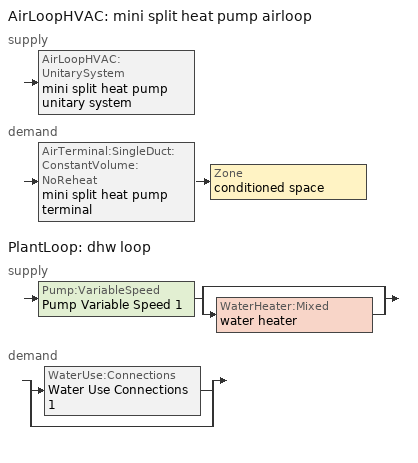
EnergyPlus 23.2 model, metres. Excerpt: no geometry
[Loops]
AirLoopHVAC 'mini split heat pump airloop'
 supply: AirLoopHVAC:UnitarySystem 'mini split heat pump unitary system'
 demand: AirTerminal:SingleDuct:ConstantVolume:NoReheat 'mini split heat pump terminal' > Zone 'conditioned space'
PlantLoop 'dhw loop'
 supply: Pump:VariableSpeed 'Pump Variable Speed 1' > split
  | bypass
  | WaterHeater:Mixed 'water heater'
 demand: split
  | WaterUse:Connections 'Water Use Connections 1'
  | bypass
[ZoneControl:Thermostat]
conditioned space Thermostat: Zone or ZoneList=conditioned space; Control Type Schedule=conditioned space Thermostat Schedule; Control 1=conditioned space temperature setpoint; Temperature Difference Between Cutout And Setpoint {deltaC}=0
[ThermostatSetpoint:DualSetpoint]
conditioned space temperature setpoint: Heating Setpoint Temperature Schedule=heating setpoint; Cooling Setpoint Temperature Schedule=cooling setpoint
[ZoneHVAC:Baseboard:Convective:Electric]
electric baseboard: Availability Schedule=Always On Discrete; Heating Design Capacity {W}=5297.55; Efficiency=1
[AirTerminal:SingleDuct:ConstantVolume:NoReheat]
mini split heat pump terminal: Availability Schedule=Always On Discrete; Maximum Air Flow Rate {m3/s}=0.221343
[Zone equipment]
conditioned space: electric baseboard, mini split heat pump terminal
[AirLoopHVAC]
mini split heat pump airloop: Design Supply Air Flow Rate {m3/s}=0.221343; Design Return Air Flow Fraction of Supply Air Flow=1
[Sizing:System]
mini split heat pump airloop: Type of Load to Size On=Sensible; Design Outdoor Air Flow Rate {m3/s}=Autosize; Central Heating Maximum System Air Flow Ratio=0.3; Preheat Design Temperature {C}=7; Preheat Design Humidity Ratio {kgWater/kgDryAir}=0.008; Precool Design Temperature {C}=12.8; Precool Design Humidity Ratio {kgWater/kgDryAir}=0.008; Central Cooling Design Supply Air Temperature {C}=12.8; Central Heating Design Supply Air Temperature {C}=16.7; Type of Zone Sum to Use=NonCoincident; 100% Outdoor Air in Cooling=Yes; 100% Outdoor Air in Heating=Yes; Central Cooling Design Supply Air Humidity Ratio {kgWater/kgDryAir}=0.0085; Central Heating Design Supply Air Humidity Ratio {kgWater/kgDryAir}=0.008; Cooling Supply Air Flow Rate Method=DesignDay; Cooling Supply Air Flow Rate {m3/s}=0; Cooling Supply Air Flow Rate Per Floor Area {m3/s-m2}=0.00996765; Cooling Fraction of Autosized Cooling Supply Air Flow Rate=1; Cooling Supply Air Flow Rate Per Unit Cooling Capacity {m3/s-W}=3.94755e-05; Heating Supply Air Flow Rate Method=DesignDay; Heating Supply Air Flow Rate {m3/s}=0; Heating Supply Air Flow Rate Per Floor Area {m3/s-m2}=0.00996765; Heating Fraction of Autosized Heating Supply Air Flow Rate=1; Heating Fraction of Autosized Cooling Supply Air Flow Rate=1; Heating Supply Air Flow Rate Per Unit Heating Capacity {m3/s-W}=3.15882e-05; System Outdoor Air Method=ZoneSum; Zone Maximum Outdoor Air Fraction=1; Cooling Design Capacity Method=CoolingDesignCapacity; Cooling Design Capacity {W}=Autosize; Cooling Design Capacity Per Floor Area {W/m2}=234.7; Fraction of Autosized Cooling Design Capacity=1; Heating Design Capacity Method=HeatingDesignCapacity; Heating Design Capacity {W}=Autosize; Heating Design Capacity Per Floor Area {W/m2}=157; Fraction of Autosized Heating Design Capacity=1; Central Cooling Capacity Control Method=OnOff; Occupant Diversity=Autosize
[AirLoopHVAC:UnitarySystem]
mini split heat pump unitary system: Control Type=Load; Controlling Zone or Thermostat Location=conditioned space; Dehumidification Control Type=None; Availability Schedule=Always On Discrete; Supply Fan=mini split heat pump supply fan; Fan Placement=BlowThrough; Supply Air Fan Operating Mode Schedule=mini split heat pump auto fan schedule; Heating Coil=mini split heat pump htg coil; DX Heating Coil Sizing Ratio=1; Cooling Coil=mini split heat pump clg coil; Use DOAS DX Cooling Coil=No; Minimum Supply Air Temperature {C}=2; Latent Load Control=SensibleOnlyLoadControl; Cooling Supply Air Flow Rate Method=SupplyAirFlowRate; Cooling Supply Air Flow Rate {m3/s}=0.221343; Heating Supply Air Flow Rate Method=SupplyAirFlowRate; Heating Supply Air Flow Rate {m3/s}=0.221343; No Load Supply Air Flow Rate Method=SupplyAirFlowRate; No Load Supply Air Flow Rate {m3/s}=0; Maximum Supply Air Temperature {C}=48.8889; Maximum Outdoor Dry-Bulb Temperature for Supplemental Heater Operation {C}=21; Ancillary On-Cycle Electric Power {W}=0; Ancillary Off-Cycle Electric Power {W}=0; Design Specification Multispeed Object=Unitary System Performance Multispeed 1
[Fan:SystemModel]
mini split heat pump supply fan: Availability Schedule=Always On Discrete; Design Maximum Air Flow Rate {m3/s}=0.27259; Speed Control Method=Discrete; Electric Power Minimum Flow Rate Fraction=0.2; Design Pressure Rise {Pa}=111.241; Motor Efficiency=1; Motor In Air Stream Fraction=1; Design Electric Power Consumption {W}=Autosize; Design Power Sizing Method=TotalEfficiencyAndPressure; Electric Power Per Unit Flow Rate {W/(m3/s)}=840; Electric Power Per Unit Flow Rate Per Unit Pressure {W/((m3/s)-Pa)}=1.66667; Fan Total Efficiency=0.75; Motor Loss Radiative Fraction=0; Number of Speeds=4; Speed Flow Fraction 1=0.20706; Speed Electric Power Fraction 1=0.00888; Speed Flow Fraction 2=0.252; Speed Electric Power Fraction 2=0.016; Speed Flow Fraction 3=0.812; Speed Electric Power Fraction 3=0.53539; Speed Flow Fraction 4=1; Speed Electric Power Fraction 4=1
[Coil:Heating:DX:MultiSpeed]
mini split heat pump htg coil: Availability Schedule=Always On Discrete; Minimum Outdoor Dry-Bulb Temperature for Compressor Operation {C}=-28.8889; Crankcase Heater Capacity {W}=50; Maximum Outdoor Dry-Bulb Temperature for Crankcase Heater Operation {C}=10; Defrost Energy Input Ratio Function of Temperature Curve=Defrosteir; Maximum Outdoor Dry-Bulb Temperature for Defrost Operation {C}=4.44444; Defrost Strategy=ReverseCycle; Defrost Control=Timed; Defrost Time Period Fraction=0.058333; Resistive Defrost Heater Capacity {W}=AutoSize; Apply Part Load Fraction to Speeds Greater than 1=No; Fuel Type=Electricity; Region number for Calculating HSPF=4; Number of Speeds=2; Speed Gross Rated Heating Capacity 1 {W}=1280.25; Speed Gross Rated Heating COP 1 {W/W}=4.66975; Speed Rated Air Flow Rate 1 {m3/s}=0.0687564; Speed Rated Supply Air Fan Power Per Volume Flow Rate 2017 1 {W/(m3/s)}=773.3; Speed Rated Supply Air Fan Power Per Volume Flow Rate 2023 1 {W/(m3/s)}=934.4; Speed Heating Capacity Function of Temperature Curve Name 1=Heat-CAP-fT1; Speed Heating Capacity Function of Flow Fraction Curve Name 1=Heat-CAP-fFF1; Speed Energy Input Ratio Function of Temperature Curve Name 1=Heat-EIR-fT1; Speed Energy Input Ratio Function of Flow Fraction Curve Name 1=Heat-EIR-fFF1; Speed Part Load Fraction Correlation Curve Name 1=Heat-PLF-fPLR1; Speed Rated Waste Heat Fraction of Power Input 1=0.2; Speed Waste Heat Function of Temperature Curve Name 1=ConstantBiquadratic 1; Speed Gross Rated Heating Capacity 2 {W}=5042.44; Speed Gross Rated Heating COP 2 {W/W}=3.45598; Speed Rated Air Flow Rate 2 {m3/s}=0.272842; Speed Rated Supply Air Fan Power Per Volume Flow Rate 2017 2 {W/(m3/s)}=773.3; Speed Rated Supply Air Fan Power Per Volume Flow Rate 2023 2 {W/(m3/s)}=934.4; Speed Heating Capacity Function of Temperature Curve Name 2=Heat-CAP-fT2; Speed Heating Capacity Function of Flow Fraction Curve Name 2=Heat-CAP-fFF2; Speed Energy Input Ratio Function of Temperature Curve Name 2=Heat-EIR-fT2; Speed Energy Input Ratio Function of Flow Fraction Curve Name 2=Heat-EIR-fFF2; Speed Part Load Fraction Correlation Curve Name 2=Heat-PLF-fPLR2; Speed Rated Waste Heat Fraction of Power Input 2=0.2; Speed Waste Heat Function of Temperature Curve Name 2=ConstantBiquadratic 1
[Coil:Cooling:DX:MultiSpeed]
mini split heat pump clg coil: Availability Schedule=Always On Discrete; Condenser Type=AirCooled; Minimum Outdoor Dry-Bulb Temperature for Compressor Operation {C}=-25; Apply Part Load Fraction to Speeds Greater than 1=No; Apply Latent Degradation to Speeds Greater than 1=No; Crankcase Heater Capacity {W}=50; Maximum Outdoor Dry-Bulb Temperature for Crankcase Heater Operation {C}=10; Basin Heater Capacity {W/K}=0; Basin Heater Setpoint Temperature {C}=2; Fuel Type=Electricity; Number of Speeds=2; Speed Gross Rated Total Cooling Capacity 1 {W}=1052.84; Speed Gross Rated Sensible Heat Ratio 1=0.805933; Speed Gross Rated Cooling COP 1 {W/W}=5.24797; Speed Rated Air Flow Rate 1 {m3/s}=0.0564953; Speed Rated Evaporator Fan Power Per Volume Flow Rate 2017 1 {W/(m3/s)}=773.3; Speed Rated Evaporator Fan Power Per Volume Flow Rate 2023 1 {W/(m3/s)}=934.4; Speed Total Cooling Capacity Function of Temperature Curve Name 1=Cool-CAP-fT1; Speed Total Cooling Capacity Function of Flow Fraction Curve Name 1=Cool-CAP-fFF1; Speed Energy Input Ratio Function of Temperature Curve Name 1=Cool-EIR-fT1; Speed Energy Input Ratio Function of Flow Fraction Curve Name 1=Cool-EIR-fFF1; Speed Part Load Fraction Correlation Curve Name 1=Cool-PLF-fPLR1; Speed Nominal Time for Condensate Removal to Begin 1 {s}=1000; Speed Ratio of Initial Moisture Evaporation Rate and Steady State Latent Capacity 1=1.5; Speed Maximum Cycling Rate 1 {cycles/hr}=3; Speed Latent Capacity Time Constant 1 {s}=45; Speed Rated Waste Heat Fraction of Power Input 1=0.2; Speed Waste Heat Function of Temperature Curve Name 1=ConstantBiquadratic; Speed Evaporative Condenser Effectiveness 1=0.9; Speed Evaporative Condenser Air Flow Rate 1 {m3/s}=AutoSize; Speed Rated Evaporative Condenser Pump Power Consumption 1 {W}=AutoSize; Speed Gross Rated Total Cooling Capacity 2 {W}=4148.99; Speed Gross Rated Sensible Heat Ratio 2=0.729645; Speed Gross Rated Cooling COP 2 {W/W}=3.61501; Speed Rated Air Flow Rate 2 {m3/s}=0.221548; Speed Rated Evaporator Fan Power Per Volume Flow Rate 2017 2 {W/(m3/s)}=773.3; Speed Rated Evaporator Fan Power Per Volume Flow Rate 2023 2 {W/(m3/s)}=934.4; Speed Total Cooling Capacity Function of Temperature Curve Name 2=Cool-CAP-fT2; Speed Total Cooling Capacity Function of Flow Fraction Curve Name 2=Cool-CAP-fFF2; Speed Energy Input Ratio Function of Temperature Curve Name 2=Cool-EIR-fT2; Speed Energy Input Ratio Function of Flow Fraction Curve Name 2=Cool-EIR-fFF2; Speed Part Load Fraction Correlation Curve Name 2=Cool-PLF-fPLR2; Speed Nominal Time for Condensate Removal to Begin 2 {s}=1000; Speed Ratio of Initial Moisture Evaporation Rate and Steady State Latent Capacity 2=1.5; Speed Maximum Cycling Rate 2 {cycles/hr}=3; Speed Latent Capacity Time Constant 2 {s}=45; Speed Rated Waste Heat Fraction of Power Input 2=0.2; Speed Waste Heat Function of Temperature Curve Name 2=ConstantBiquadratic; Speed Evaporative Condenser Effectiveness 2=0.9; Speed Evaporative Condenser Air Flow Rate 2 {m3/s}=AutoSize; Speed Rated Evaporative Condenser Pump Power Consumption 2 {W}=AutoSize
[UnitarySystemPerformance:Multispeed]
Unitary System Performance Multispeed 1: Number of Speeds for Heating=2; Number of Speeds for Cooling=2; Single Mode Operation=No; No Load Supply Air Flow Rate Ratio=1; Heating Speed Supply Air Flow Ratio 1=0.310346; Cooling Speed Supply Air Flow Ratio 1=0.255002; Heating Speed Supply Air Flow Ratio 2=1.23153; Cooling Speed Supply Air Flow Ratio 2=1
[PlantLoop]
dhw loop: Fluid Type=Water; Plant Equipment Operation Scheme=dhw loop Operation Schemes; Maximum Loop Temperature {C}=100; Minimum Loop Temperature {C}=0; Maximum Loop Flow Rate {m3/s}=0.01; Minimum Loop Flow Rate {m3/s}=0; Plant Loop Volume {m3}=0.003; Load Distribution Scheme=Optimal; Plant Loop Demand Calculation Scheme=SingleSetpoint; Common Pipe Simulation=None
[Sizing:Plant]
dhw loop: Loop Type=Heating; Design Loop Exit Temperature {C}=52.6667; Loop Design Temperature Difference {deltaC}=5.55556; Sizing Option=NonCoincident; Zone Timesteps in Averaging Window=1; Coincident Sizing Factor Mode=None
[Pump:VariableSpeed]
Pump Variable Speed 1: Design Maximum Flow Rate {m3/s}=0.01; Design Pump Head {Pa}=1; Design Power Consumption {W}=0; Motor Efficiency=1; Fraction of Motor Inefficiencies to Fluid Stream=0; Coefficient 1 of the Part Load Performance Curve=0; Coefficient 2 of the Part Load Performance Curve=1; Coefficient 3 of the Part Load Performance Curve=0; Coefficient 4 of the Part Load Performance Curve=0; Design Minimum Flow Rate {m3/s}=0; Pump Control Type=Intermittent; Skin Loss Radiative Fraction=0.5; Design Power Sizing Method=PowerPerFlowPerPressure; Design Electric Power per Unit Flow Rate {W/(m3/s)}=348701.1; Design Shaft Power per Unit Flow Rate per Unit Head {W/((m3/s)-Pa)}=1.28205; Design Minimum Flow Rate Fraction=0
[WaterHeater:Mixed]
water heater: Tank Volume {m3}=0.102206; Setpoint Temperature Schedule=water heater setpoint; Deadband Temperature Difference {deltaC}=2; Maximum Temperature Limit {C}=99; Heater Control Type=Cycle; Heater Maximum Capacity {W}=2499.9; Heater Minimum Capacity {W}=0; Heater Ignition Minimum Flow Rate {m3/s}=0; Heater Ignition Delay {s}=0; Heater Fuel Type=Electricity; Heater Thermal Efficiency=1; Off Cycle Parasitic Fuel Consumption Rate {W}=0; Off Cycle Parasitic Fuel Type=Electricity; Off Cycle Parasitic Heat Fraction to Tank=0; On Cycle Parasitic Fuel Consumption Rate {W}=0; On Cycle Parasitic Fuel Type=Electricity; On Cycle Parasitic Heat Fraction to Tank=0; Ambient Temperature Indicator=Zone; Ambient Temperature Zone=conditioned space; Off Cycle Loss Coefficient to Ambient Temperature {W/K}=1.16351; Off Cycle Loss Fraction to Zone=1; On Cycle Loss Coefficient to Ambient Temperature {W/K}=1.16351; On Cycle Loss Fraction to Zone=1; Use Side Effectiveness=1; Source Side Effectiveness=1; Use Side Design Flow Rate {m3/s}=Autosize; Source Side Design Flow Rate {m3/s}=Autosize; Indirect Water Heating Recovery Time {hr}=1.5; Source Side Flow Control Mode=IndirectHeatPrimarySetpoint
[WaterHeater:Sizing]
water heater: Design Mode=PeakDraw; Time Storage Can Meet Peak Draw {hr}=0.538503; Time for Tank Recovery {hr}=0; Nominal Tank Volume for Autosizing Plant Connections {m3}=1
[SetpointManager:Scheduled]
Setpoint Manager Scheduled 1: Control Variable=Temperature; Schedule=dhw temp
[WaterUse:Connections]
Water Use Connections 1: Drain Water Heat Exchanger Type=None; Drain Water Heat Exchanger Destination=Plant; Water Use Equipment Name 1=dhw fixtures; Water Use Equipment Name 2=dhw distribution waste
[WaterUse:Equipment] Flow Rate Fraction Schedule=hot_water_fixtures; Target Temperature Schedule=mixed water temperature schedule
Name | Peak Flow Rate {m3/s}
dhw fixtures | 1.2728e-05
dhw distribution waste | 4.54612e-06
[PlantEquipmentOperationSchemes]
dhw loop Operation Schemes: Control Scheme Object Type 1=PlantEquipmentOperation:HeatingLoad; Control Scheme Name 1=dhw loop Heating Operation Scheme; Control Scheme Schedule Name 1=Always On Discrete
[PlantEquipmentOperation:HeatingLoad]
dhw loop Heating Operation Scheme: Load Range Lower Limit 1 {W}=0; Load Range Upper Limit 1 {W}=1000000000; Range Equipment List Name 1=dhw loop Heating Equipment List
[PlantEquipmentList]
dhw loop Heating Equipment List: WaterHeater:Mixed, water heater
[EnergyManagementSystem:InternalVariable]
mini_split_heat_pump_airloop_max_sup_fan_mfr: Internal Data Index Key=mini split heat pump supply fan; Internal Data Type=Fan Maximum Mass Flow Rate
[EnergyManagementSystem:Sensor]
Name | Output:Variable or Output:Meter | Output:Variable or Output:Meter Index Key
clg_load_cond | Cooling:EnergyTransfer:Zone:CONDITIONED SPACE
clg_sp_s | Schedule Value | cooling setpoint
cool_season | Schedule Value | cooling season schedule
Energy_Management_System_Sensor_1; Energy_Management_System_Sensor_2 | Site Outdoor Air Drybulb Temperature | Environment
htg_load_cond | Heating:EnergyTransfer:Zone:CONDITIONED SPACE
htg_sp_s | Schedule Value | heating setpoint
mech_vent_bath_fan_0_sch_s | Schedule Value | mech vent bath fan 0 schedule
mech_vent_range_fan_0_sch_s | Schedule Value | mech vent range fan 0 schedule
mini_split_heat_pump_airloop_Fan_RTF_s | Fan Runtime Fraction Speed 1 | mini split heat pump supply fan
mini_split_heat_pump_airloop_Fan_RTF_s_1 | Fan Runtime Fraction Speed 2 | mini split heat pump supply fan
mini_split_heat_pump_airloop_Fan_RTF_s_2 | Fan Runtime Fraction Speed 3 | mini split heat pump supply fan
mini_split_heat_pump_airloop_Fan_RTF_s_3 | Fan Runtime Fraction Speed 4 | mini split heat pump supply fan
mini_split_heat_pump_clg_coil_s | Cooling Coil Total Cooling Energy | mini split heat pump clg coil
mini_split_heat_pump_htg_coil_s | Heating Coil Heating Energy | mini split heat pump htg coil
mini_split_heat_pump_supply_fan_s | Fan Electricity Energy | mini split heat pump supply fan
natural_vent_s | Schedule Value | natural vent schedule
out_pb_s | Site Outdoor Air Barometric Pressure
out_wt_s | Site Outdoor Air Humidity Ratio
site_vw_s | Site Wind Speed
tin_s | Zone Mean Air Temperature | conditioned space
tout_s | Zone Outdoor Air Drybulb Temperature | conditioned space
water_heater_energy | Water Heater Electricity Rate | water heater
water_heater_off_cycle_parasitic | Water Heater Off Cycle Parasitic Electricity Rate | water heater
water_heater_on_cycle_parasitic | Water Heater On Cycle Parasitic Electricity Rate | water heater
win_s | Zone Air Humidity Ratio | conditioned space
zone_clg_unmet_s | Zone Cooling Setpoint Not Met Time | conditioned space
zone_htg_unmet_s | Zone Heating Setpoint Not Met Time | conditioned space
[EnergyManagementSystem:Actuator]
Name | Actuated Component Unique | Actuated Component Type | Actuated Component Control Type
infil_flow_act | infil flow | Zone Infiltration | Air Exchange Flow Rate
mech_vent_house_fan_cfis_act | mech vent house fan cfis | ElectricEquipment | Electricity Rate
mech_vent_house_fan_latent_load_equip_act | mech vent house fan latent load equip | OtherEquipment | Power Level
mech_vent_house_fan_sensible_load_equip_act | mech vent house fan sensible load equip | OtherEquipment | Power Level
mini_split_heat_pump_supply_fan_pressure_rise_act | mini split heat pump supply fan | Fan | Fan Pressure Rise
mini_split_heat_pump_supply_fan_total_efficiency_act | mini split heat pump supply fan | Fan | Fan Total Efficiency
natural_vent_flow_act | natural vent flow | Zone Infiltration | Air Exchange Flow Rate
Sequential_Fraction_Schedule_act | Sequential Fraction Schedule | Schedule:Constant | Schedule Value
water_heater_ec_adj_act | water heater energy adjustment1 | OtherEquipment | Power Level
whole_house_fan_act | whole house fan | ElectricEquipment | Electricity Rate
whole_house_fan_flow_act | whole house fan flow | Zone Infiltration | Air Exchange Flow Rate
[EnergyManagementSystem:Program]
infil_program: Set p_m = 0.14; Set p_s = 0.22; Set s_m = 270; Set s_s = 370; Set z_m = 9.99744; Set z_s = 2.4384; Set f_t = (((s_m/z_m)^p_m)*((z_s/s_s)^p_s)); Set Tdiff = tin_s-tout_s; Set dT = @Abs Tdiff; Set c = 0.0584; Set Cs = 0.0568; Set Cw = 0.1629; Set n = 0.65; Set sft = (f_t*0.5); Set temp1 = ((c*Cw)*((sft*site_vw_s)^(2*n)))^2; Set Qinf = (((c*Cs*(dT^n))^2)+temp1)^0.5; Set Qinf = (@Max Qinf 0); Set mech_vent_house_fan_sensible_load_equip_act = 0.0; Set mech_vent_house_fan_latent_load_equip_act = 0.0; Set OASupInPb = out_pb_s; Set OASupInTemp = tout_s; Set OASupInW = out_wt_s; Set OASupRho = (@RhoAirFnPbTdbW OASupInPb OASupInTemp OASupInW); Set OASupCp = (@CpAirFnW OASupInW); Set OASupInEnth = (@HFnTdbW OASupInTemp OASupInW); Set ZoneTemp = tin_s; Set ZoneW = win_s; Set ZoneCp = (@CpAirFnW ZoneW); Set ZoneAirEnth = (@HFnTdbW ZoneTemp ZoneW); Set mech_vent_house_fan_cfis_act = 0.0; Set QWHV_cfis_sup = 0.0; Set QWHV_cfis_suppl_sup = 0.0; Set QWHV_cfis_suppl_exh = 0.0; Set Qrange = 0; Set Qrange = Qrange + 0.04719 * mech_vent_range_fan_0_sch_s; Set Qbath = 0; Set Qbath = Qbath + 0.0236 * mech_vent_bath_fan_0_sch_s; Set Qdryer = 0; Set QWHV_sup = 0.0; Set QWHV_exh = 0.0; Set Qexhaust = Qrange + Qbath + Qdryer + QWHV_exh + QWHV_cfis_suppl_exh; Set Qsupply = QWHV_sup + QWHV_cfis_sup + QWHV_cfis_suppl_sup; Set Qfan = (@Max Qexhaust Qsupply); If Qfan > 0; Set Qavg = ((Qexhaust + Qsupply) / 2.0); If ((@Abs (Qexhaust - Qavg)) / Qavg) <= 0.1; Set phi = 1; Else; Set phi = (Qinf / (Qinf + Qfan)); EndIf; Set Qinf_adj = phi * Qinf; Else; Set Qinf_adj = Qinf; EndIf; Set infil_flow_act = Qinf_adj; Set Qload = Qfan; Set Effectiveness_Sens = 0.0; Set Effectiveness_Lat = 0.0; Set Fan_MFR = Qload * OASupRho; Set ZoneInEnth = OASupInEnth; Set ZoneInTemp = OASupInTemp; Set FanTotalToCond = Fan_MFR * (ZoneInEnth - ZoneAirEnth); Set FanSensToCond = Fan_MFR * ZoneCp * (ZoneInTemp - ZoneTemp); Set FanLatToCond = FanTotalToCond - FanSensToCond; Set mech_vent_house_fan_sensible_load_equip_act = mech_vent_house_fan_sensible_load_equip_act + FanSensToCond; Set mech_vent_house_fan_latent_load_equip_act = mech_vent_house_fan_latent_load_equip_act + FanLatToCond
mini_split_heat_pump_supply_fan_disaggregate_program: Set mini_split_heat_pump_supply_fan_clg = 0; Set mini_split_heat_pump_supply_fan_primary_htg = 0; If mini_split_heat_pump_clg_coil_s > 0; Set mini_split_heat_pump_supply_fan_clg = mini_split_heat_pump_supply_fan_s; Else; Set mini_split_heat_pump_supply_fan_primary_htg = mini_split_heat_pump_supply_fan_s; EndIf
mini_split_heat_pump_supply_fan_power_program: If Energy_Management_System_Sensor_2 < -28.89; Set mini_split_heat_pump_supply_fan_pressure_rise_act = 0; Set mini_split_heat_pump_supply_fan_total_efficiency_act = 1; Else; Set mini_split_heat_pump_supply_fan_pressure_rise_act = NULL; Set mini_split_heat_pump_supply_fan_total_efficiency_act = NULL; EndIf
natural_vent_program: Set Tin = tin_s; Set Tout = tout_s; Set Wout = out_wt_s; Set Pbar = out_pb_s; Set Phiout = (@RhFnTdbWPb Tout Wout Pbar); Set MaxHR = 0.0115; Set MaxRH = 0.7; Set Tnvsp = (htg_sp_s + clg_sp_s) / 2; Set NVavail = natural_vent_s; Set ClgSsnAvail = cool_season; Set natural_vent_flow_act = 0; Set whole_house_fan_flow_act = 0; Set whole_house_fan_act = 0; If ((Wout < MaxHR) && (Phiout < MaxRH) && (Tin > Tout) && (Tin > Tnvsp) && (ClgSsnAvail > 0)); Set WHF_Flow = 0; Set Adj = (Tin-Tnvsp)/(Tin-Tout); Set Adj = (@Min Adj 1); Set Adj = (@Max Adj 0); If (WHF_Flow > 0); Set whole_house_fan_flow_act = WHF_Flow*Adj; Set WHF_W = 0; Set whole_house_fan_act = WHF_W*Adj; ElseIf (NVavail > 0); Set NVArea = 2801.026656; Set Cs = 8.968567957270247e-05; Set Cw = 6.158219665777789e-05; Set Tdiff = Tin-Tout; Set dT = (@Abs Tdiff); Set Vwind = site_vw_s; Set SGNV = NVArea*Adj*((((Cs*dT)+(Cw*(Vwind^2)))^0.5)/1000); Set MaxNV = 0.7840620189696001; Set natural_vent_flow_act = (@Min SGNV MaxNV); EndIf; EndIf
Sequential_Fraction_Schedule_program: If Energy_Management_System_Sensor_1 > 4.444444444444445; Set Sequential_Fraction_Schedule_act = 0; Else; Set Sequential_Fraction_Schedule_act = NULL; EndIf
total_loads_program: Set loads_htg_tot = 0; Set loads_clg_tot = 0; If htg_load_cond > 0; Set loads_htg_tot = loads_htg_tot + (htg_load_cond - clg_load_cond) * 1.0; EndIf; If clg_load_cond > 0; Set loads_clg_tot = loads_clg_tot + (clg_load_cond - htg_load_cond) * 1.0; EndIf
unmet_hours_program: Set htg_unmet_hours = 0; Set clg_unmet_hours = 0; If ((DayOfYear >= 1) && (DayOfYear <= 365)); If zone_htg_unmet_s > htg_unmet_hours; Set htg_unmet_hours = zone_htg_unmet_s; EndIf; EndIf; If ((DayOfYear >= 1) && (DayOfYear <= 365)); If zone_clg_unmet_s > clg_unmet_hours; Set clg_unmet_hours = zone_clg_unmet_s; EndIf; EndIf
water_heater_EC_adj: Set dhw_e_cons = water_heater_energy + water_heater_on_cycle_parasitic + water_heater_off_cycle_parasitic; Set water_heater_ec_adj_act = 0.0 * dhw_e_cons / 1
[EnergyManagementSystem:ProgramCallingManager]
infil_program calling manager: BeginZoneTimestepAfterInitHeatBalance; infil_program
mini split heat pump supply fan disaggregate program calling manager: EndOfSystemTimestepBeforeHVACReporting; mini_split_heat_pump_supply_fan_disaggregate_program
mini split heat pump supply fan power program calling manager: AfterPredictorBeforeHVACManagers; mini_split_heat_pump_supply_fan_power_program
natural_vent_program calling manager: BeginZoneTimestepAfterInitHeatBalance; natural_vent_program
Sequential Fraction Schedule program manager: BeginZoneTimestepAfterInitHeatBalance; Sequential_Fraction_Schedule_program
total_loads_program calling manager: EndOfZoneTimestepAfterZoneReporting; total_loads_program
unmet_hours_program calling manager: EndOfZoneTimestepBeforeZoneReporting; unmet_hours_program
water heater EC_adj ProgramManager: EndOfSystemTimestepBeforeHVACReporting; water_heater_EC_adj
[EnergyManagementSystem:OutputVariable]
Name | EMS Variable | Type of Data in Variable | Update Frequency | EMS Program or Subroutine | Units
infil_flow_act_timeseries_outvar | infil_flow_act | Averaged | ZoneTimestep | infil_program | m^/s
mini split heat pump supply fan disaggregate clg | mini_split_heat_pump_supply_fan_clg | Summed | SystemTimestep | mini_split_heat_pump_supply_fan_disaggregate_program | J
mini split heat pump supply fan disaggregate htg primary | mini_split_heat_pump_supply_fan_primary_htg | Summed | SystemTimestep | mini_split_heat_pump_supply_fan_disaggregate_program | J
natural_vent_flow_act_timeseries_outvar | natural_vent_flow_act | Averaged | ZoneTimestep | natural_vent_program | m^/s
Qfan_timeseries_outvar | Qfan | Averaged | ZoneTimestep | infil_program | m^/s
whole_house_fan_flow_act_timeseries_outvar | whole_house_fan_flow_act | Averaged | ZoneTimestep | natural_vent_program | m^/s
loads_htg_tot_peakload_outvar; loads_htg_tot_annual_outvar; loads_htg_tot_timeseries_outvar | loads_htg_tot | Summed | ZoneTimestep | total_loads_program | J
loads_clg_tot_peakload_outvar; loads_clg_tot_annual_outvar; loads_clg_tot_timeseries_outvar | loads_clg_tot | Summed | ZoneTimestep | total_loads_program | J
htg_unmet_hours_annual_outvar; htg_unmet_hours_timeseries_outvar | htg_unmet_hours | Summed | ZoneTimestep | unmet_hours_program | hr
clg_unmet_hours_annual_outvar; clg_unmet_hours_timeseries_outvar | clg_unmet_hours | Summed | ZoneTimestep | unmet_hours_program | hr
[Schedule:Day:Interval]
mech vent bath fan 0 schedule allday1: No, 23:00, 0, 24:00, 1
mech vent bath fan 0 schedule default day; mech vent range fan 0 schedule default day; heating setpoint default day; cooling setpoint default day; cooling season schedule allday1; cooling season schedule allday10; cooling season schedule default day; natural vent schedule default day: No, 24:00, 0
mech vent range fan 0 schedule allday1: No, 17:00, 0, 18:00, 1, 24:00, 0
heating setpoint allday1: No, 24:00, 18.3333
cooling setpoint allday1: No, 24:00, 21.1111
cooling season schedule allday6; natural vent schedule avail day: No, 24:00, 1
[Schedule:Week:Daily]
mech vent bath fan 0 schedule Week Rule - Jan1-Dec31: mech vent bath fan 0 schedule allday1, mech vent bath fan 0 schedule allday1, mech vent bath fan 0 schedule allday1, mech vent bath fan 0 schedule allday1, mech vent bath fan 0 schedule allday1, mech vent bath fan 0 schedule allday1, mech vent bath fan 0 schedule allday1, mech vent bath fan 0 schedule default day, mech vent bath fan 0 schedule default day, mech vent bath fan 0 schedule default day, mech vent bath fan 0 schedule default day, mech vent bath fan 0 schedule default day
mech vent range fan 0 schedule Week Rule - Jan1-Dec31: mech vent range fan 0 schedule allday1, mech vent range fan 0 schedule allday1, mech vent range fan 0 schedule allday1, mech vent range fan 0 schedule allday1, mech vent range fan 0 schedule allday1, mech vent range fan 0 schedule allday1, mech vent range fan 0 schedule allday1, mech vent range fan 0 schedule default day, mech vent range fan 0 schedule default day, mech vent range fan 0 schedule default day, mech vent range fan 0 schedule default day, mech vent range fan 0 schedule default day
heating setpoint Week Rule - Jan1-Dec31: heating setpoint allday1, heating setpoint allday1, heating setpoint allday1, heating setpoint allday1, heating setpoint allday1, heating setpoint allday1, heating setpoint allday1, heating setpoint default day, heating setpoint default day, heating setpoint default day, heating setpoint default day, heating setpoint default day
cooling setpoint Week Rule - Jan1-Dec31: cooling setpoint allday1, cooling setpoint allday1, cooling setpoint allday1, cooling setpoint allday1, cooling setpoint allday1, cooling setpoint allday1, cooling setpoint allday1, cooling setpoint default day, cooling setpoint default day, cooling setpoint default day, cooling setpoint default day, cooling setpoint default day
cooling season schedule Week Rule - Jan1-May26: cooling season schedule allday1, cooling season schedule allday1, cooling season schedule allday1, cooling season schedule allday1, cooling season schedule allday1, cooling season schedule allday1, cooling season schedule allday1, cooling season schedule default day, cooling season schedule default day, cooling season schedule default day, cooling season schedule default day, cooling season schedule default day
cooling season schedule Week Rule - May27-Jun2: cooling season schedule allday1, cooling season schedule allday1, cooling season schedule allday1, cooling season schedule allday1, cooling season schedule allday1, cooling season schedule allday6, cooling season schedule allday6, cooling season schedule default day, cooling season schedule default day, cooling season schedule default day, cooling season schedule default day, cooling season schedule default day
cooling season schedule Week Rule - Jun3-Sep29: cooling season schedule allday6, cooling season schedule allday6, cooling season schedule allday6, cooling season schedule allday6, cooling season schedule allday6, cooling season schedule allday6, cooling season schedule allday6, cooling season schedule default day, cooling season schedule default day, cooling season schedule default day, cooling season schedule default day, cooling season schedule default day
cooling season schedule Week Rule - Sep30-Oct6: cooling season schedule allday6, cooling season schedule allday10, cooling season schedule allday10, cooling season schedule allday10, cooling season schedule allday10, cooling season schedule allday10, cooling season schedule allday10, cooling season schedule default day, cooling season schedule default day, cooling season schedule default day, cooling season schedule default day, cooling season schedule default day
cooling season schedule Week Rule - Oct7-Dec31: cooling season schedule allday10, cooling season schedule allday10, cooling season schedule allday10, cooling season schedule allday10, cooling season schedule allday10, cooling season schedule allday10, cooling season schedule allday10, cooling season schedule default day, cooling season schedule default day, cooling season schedule default day, cooling season schedule default day, cooling season schedule default day
natural vent schedule Week Rule - Jan1-Jan6: natural vent schedule avail day, natural vent schedule avail day, natural vent schedule default day, natural vent schedule avail day, natural vent schedule default day, natural vent schedule avail day, natural vent schedule default day, natural vent schedule default day, natural vent schedule default day, natural vent schedule default day, natural vent schedule default day, natural vent schedule default day
natural vent schedule Week Rule - Jan7-Dec31: natural vent schedule default day, natural vent schedule avail day, natural vent schedule default day, natural vent schedule avail day, natural vent schedule default day, natural vent schedule avail day, natural vent schedule default day, natural vent schedule default day, natural vent schedule default day, natural vent schedule default day, natural vent schedule default day, natural vent schedule default day
[Schedule:Year]
mech vent bath fan 0 schedule: mech vent bath fan 0 schedule Week Rule - Jan1-Dec31, 1, 1, 12, 31
mech vent range fan 0 schedule: mech vent range fan 0 schedule Week Rule - Jan1-Dec31, 1, 1, 12, 31
heating setpoint: heating setpoint Week Rule - Jan1-Dec31, 1, 1, 12, 31
cooling setpoint: cooling setpoint Week Rule - Jan1-Dec31, 1, 1, 12, 31
cooling season schedule: cooling season schedule Week Rule - Jan1-May26, 1, 1, 5, 26, cooling season schedule Week Rule - May27-Jun2, 5, 27, 6, 2, cooling season schedule Week Rule - Jun3-Sep29, 6, 3, 9, 29, cooling season schedule Week Rule - Sep30-Oct6, 9, 30, 10, 6, cooling season schedule Week Rule - Oct7-Dec31, 10, 7, 12, 31
natural vent schedule: natural vent schedule Week Rule - Jan1-Jan6, 1, 1, 1, 6, natural vent schedule Week Rule - Jan7-Dec31, 1, 7, 12, 31
[Schedule:File]
hot_water_fixtures: File=in.schedules.csv; Column Number=13; Rows to Skip at Top=1; Number of Hours of Data=8760; Column Separator=Comma; Interpolate to Timestep=No; Minutes per Item=60; Adjust Schedule for Daylight Savings=Yes
[Schedule:Constant]
Name | Hourly Value
Always On Discrete; Sequential Fraction Schedule | 1
dhw temp; water heater setpoint | 52.6667
mini split heat pump auto fan schedule | 0
mixed water temperature schedule | 40.5556
[Schedule:Compact]
conditioned space Thermostat Schedule: Through: 12/31, For: AllDays, Until: 24:00, 4
[Curve:Biquadratic] Coefficient2 x=0; Coefficient3 x**2=0; Coefficient4 y=0; Coefficient5 y**2=0; Coefficient6 x*y=0; Minimum Value of x {BasedOnField A2}=-100; Maximum Value of x {BasedOnField A2}=100; Minimum Value of y {BasedOnField A3}=-100; Maximum Value of y {BasedOnField A3}=100
Name | Coefficient1 Constant
Defrosteir | 0.1528
ConstantBiquadratic 1; ConstantBiquadratic | 1
[Table:Lookup]
Heat-CAP-fT1: Heat-CAP-fT1 Independent Variable List, None, 1, 0, Dimensionless, 0.465798, 0.468367, 0.471622, 0.475556, 0.480171, 0.485478, 0.491498, 0.498261, 0.505805, 0.514182, 0.523451, 0.533687, 0.544979, 0.557434, 0.571179, 0.586367, 0.60318, 0.62184, 0.642614, 0.665894, 0.692035, 0.721546, 0.755066, 0.793415, 0.837657, 0.889199, 0.949943, 1.02252, 1.07815, 1.14184, 0.39456, 0.400989, 0.40778, 0.414965, 0.422579, 0.430661, 0.439257, 0.448416, 0.458197, 0.468664, 0.479892, 0.491968, 0.504991, 0.519077, 0.534363, 0.551007, 0.5692, 0.589169, 0.611185, 0.63565, 0.662919, 0.693504, 0.72805, 0.767379, 0.812558, 0.864998, 0.926601, 1, 1.05615, 1.12035, 0.323322, 0.333611, 0.343938, 0.354374, 0.364987, 0.375844, 0.387016, 0.398572, 0.410588, 0.423146, 0.436333, 0.450249, 0.465003, 0.480721, 0.497547, 0.515648, 0.53522, 0.556497, 0.579756, 0.605405, 0.633803, 0.665463, 0.701035, 0.741344, 0.78746, 0.840797, 0.90326, 0.977482, 1.03416, 1.09886
Heat-EIR-fT1: Heat-EIR-fT1 Independent Variable List, None, 1, 0, Dimensionless, 3.13602, 3.05115, 2.96628, 2.88143, 2.79658, 2.71174, 2.62692, 2.54212, 2.45733, 2.37257, 2.28783, 2.20313, 2.11847, 2.03385, 1.9493, 1.86482, 1.78044, 1.69617, 1.61206, 1.52794, 1.44408, 1.36057, 1.27756, 1.19522, 1.11383, 1.03381, 0.955779, 0.88061, 0.833508, 0.78844, 3.58043, 3.48494, 3.38945, 3.29396, 3.19848, 3.10299, 3.0075, 2.91201, 2.81652, 2.72103, 2.62554, 2.53005, 2.43457, 2.33908, 2.24359, 2.1481, 2.05261, 1.95712, 1.86163, 1.7659, 1.67016, 1.57442, 1.47869, 1.38295, 1.28721, 1.19147, 1.09574, 1, 0.937346, 0.874692, 4.07355, 3.96656, 3.85956, 3.75256, 3.64556, 3.53855, 3.43153, 3.3245, 3.21746, 3.11041, 3.00334, 2.89624, 2.78912, 2.68196, 2.57476, 2.46749, 2.36016, 2.25272, 2.14515, 2.03713, 1.92887, 1.82029, 1.71126, 1.60159, 1.49099, 1.37902, 1.26503, 1.14801, 1.06916, 0.988004
Heat-CAP-fT2: Heat-CAP-fT2 Independent Variable List, None, 1, 0, Dimensionless, 0.5634, 0.567969, 0.578924, 0.594697, 0.614612, 0.638452, 0.666295, 0.698439, 0.734943, 0.776832, 0.825046, 0.880841, 0.945903, 1.02252, 1.12509, 0.477235, 0.497135, 0.518804, 0.542488, 0.568481, 0.59714, 0.628896, 0.664279, 0.703483, 0.747681, 0.79789, 0.855427, 0.922023, 1, 1.10391, 0.39107, 0.426301, 0.458684, 0.490278, 0.522351, 0.555828, 0.591496, 0.63012, 0.672024, 0.718529, 0.770733, 0.830013, 0.898144, 0.977482, 1.08274
Heat-EIR-fT2: Heat-EIR-fT2 Independent Variable List, None, 1, 0, Dimensionless, 1.85469, 1.77645, 1.69827, 1.62019, 1.54224, 1.46448, 1.38699, 1.30989, 1.23422, 1.15937, 1.08577, 1.01406, 0.945207, 0.88061, 0.81581, 2.11752, 2.03112, 1.94471, 1.8583, 1.7719, 1.68549, 1.59909, 1.51268, 1.42723, 1.34179, 1.25634, 1.17089, 1.08545, 1, 0.905056, 2.40916, 2.31429, 2.21938, 2.12442, 2.02937, 1.93418, 1.83878, 1.74305, 1.64791, 1.55201, 1.45494, 1.35603, 1.25425, 1.14801, 1.0223
Cool-CAP-fT1: Cool-CAP-fT1 Independent Variable List, None, 1, 0, Dimensionless, 1.18716, 1.12919, 1.0852, 1.05072, 1.02797, 1.0086, 0.991916, 0.982348, 1.30483, 1.21596, 1.14998, 1.09907, 1.06583, 1.03775, 1.01372, 1, 1.80474, 1.68212, 1.59198, 1.52291, 1.47804, 1.44026, 1.40801, 1.38965
Cool-EIR-fT1: Cool-EIR-fT1 Independent Variable List, None, 1, 0, Dimensionless, 0.409677, 0.51437, 0.617119, 0.716724, 0.794979, 0.871968, 0.947998, 0.996522, 0.492766, 0.578284, 0.663803, 0.749321, 0.818124, 0.886927, 0.955729, 1, 0.221342, 0.268575, 0.33021, 0.397053, 0.452053, 0.507296, 0.562468, 0.597866
Cool-CAP-fT2: Cool-CAP-fT2 Independent Variable List, None, 1, 0, Dimensionless, 1.00321, 0.996241, 0.991376, 0.987904, 0.985032, 0.983013, 0.982348, 1.10264, 1.07305, 1.05075, 1.03336, 1.01736, 1.00462, 1, 1.52509, 1.48441, 1.4546, 1.43186, 1.41137, 1.39538, 1.38965
Cool-EIR-fT2: Cool-EIR-fT2 Independent Variable List, None, 1, 0, Dimensionless, 0.425499, 0.52944, 0.631424, 0.730142, 0.841878, 0.951085, 0.996522, 0.511798, 0.595648, 0.679499, 0.763349, 0.861095, 0.958841, 1, 0.22989, 0.276416, 0.337718, 0.404487, 0.4843, 0.564299, 0.597866
[Table:IndependentVariableList]
Heat-CAP-fT1 Independent Variable List: dry_bulb_temp_in, dry_bulb_temp_out 4
Heat-EIR-fT1 Independent Variable List: dry_bulb_temp_in 1, dry_bulb_temp_out 5
Heat-CAP-fT2 Independent Variable List: dry_bulb_temp_in 2, dry_bulb_temp_out 6
Heat-EIR-fT2 Independent Variable List: dry_bulb_temp_in 3, dry_bulb_temp_out 7
Cool-CAP-fT1 Independent Variable List: wet_bulb_temp_in, dry_bulb_temp_out
Cool-EIR-fT1 Independent Variable List: wet_bulb_temp_in 1, dry_bulb_temp_out 1
Cool-CAP-fT2 Independent Variable List: wet_bulb_temp_in 2, dry_bulb_temp_out 2
Cool-EIR-fT2 Independent Variable List: wet_bulb_temp_in 3, dry_bulb_temp_out 3
[Table:IndependentVariable]
dry_bulb_temp_in; dry_bulb_temp_in 1; dry_bulb_temp_in 2; dry_bulb_temp_in 3: Linear, Constant, -100, 100, Dimensionless, 15.5556, 21.1111, 26.6667
dry_bulb_temp_out 4; dry_bulb_temp_out 5: Linear, Constant, -100, 100, Dimensionless, -28, -27.6142, -27.2066, -26.7755, -26.3186, -25.8335, -25.3177, -24.768, -24.1811, -23.5529, -22.8791, -22.1544, -21.3729, -20.5275, -19.6102, -18.6114, -17.5196, -16.3213, -15, -13.5319, -11.8954, -10.0599, -7.98676, -5.62657, -2.91531, 0.231675, 3.92857, 8.33333, 11.7031, 15.5556
dry_bulb_temp_out 6; dry_bulb_temp_out 7: Linear, Constant, -100, 100, Dimensionless, -28, -26.6169, -25.1109, -23.4648, -21.6582, -19.6663, -17.4592, -15, -12.2752, -9.20342, -5.71377, -1.7148, 2.91377, 8.33333, 15.5556
wet_bulb_temp_in; wet_bulb_temp_in 1; wet_bulb_temp_in 2; wet_bulb_temp_in 3: Linear, Constant, -100, 100, Dimensionless, 10, 19.4444, 26.6667
dry_bulb_temp_out; dry_bulb_temp_out 1: Linear, Constant, -100, 100, Dimensionless, 12.7778, 19.2566, 24.0661, 27.7778, 30.2007, 32.2477, 34, 35
dry_bulb_temp_out 2; dry_bulb_temp_out 3: Linear, Constant, -100, 100, Dimensionless, 12.7778, 19.1855, 24.0118, 27.7778, 31.242, 34, 35
[Curve:Quadratic] Coefficient3 x**2=0; Minimum Value of x {BasedOnField A2}=0
Name | Coefficient1 Constant | Coefficient2 x | Maximum Value of x {BasedOnField A2} | Minimum Curve Output {BasedOnField A3} | Maximum Curve Output {BasedOnField A3}
Heat-CAP-fFF1; Heat-EIR-fFF1; Heat-CAP-fFF2; Heat-EIR-fFF2; Cool-CAP-fFF1; Cool-EIR-fFF1; Cool-CAP-fFF2; Cool-EIR-fFF2 | 1 | 0 | 2 | 0 | 2
Heat-PLF-fPLR1; Heat-PLF-fPLR2; Cool-PLF-fPLR1; Cool-PLF-fPLR2 | 0.75 | 0.25 | 1 | 0.7 | 1
